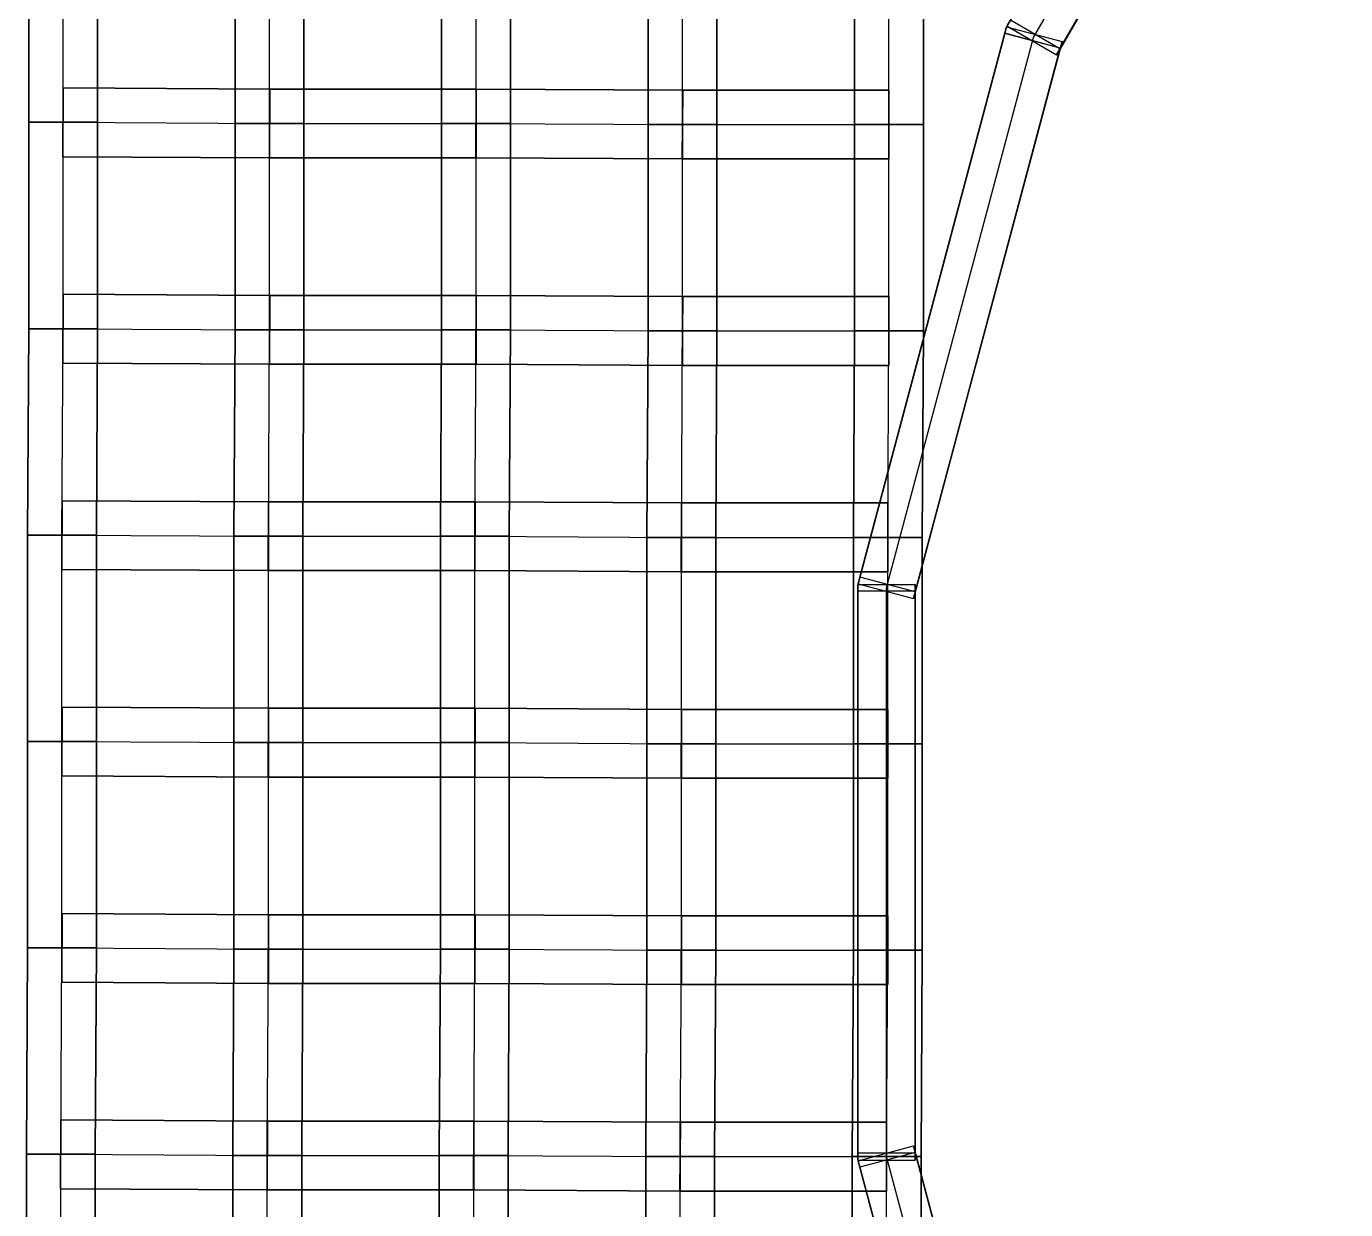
# Model space of a CAD drawing. Extents: x -300 to 609, y -118 to 2027.
# Drawn here: x -299.4 to -184.4, y 258.5 to 361.7 of the extents above; entities that cross this region are included whole.
import ezdxf

# ---------------------------------------------------------------- set-up
doc = ezdxf.new("R2010")
doc.units = 0

msp = doc.modelspace()

# ---------------------------------------------------------------- linework, layer by layer
at = {"layer": 'TUNNELS'}
for points in [[(-209.2888, 359.7023, -152.4174), (-213.6157, 362.2079, -152.4174), (-188.7157, 405.2079, -158.3174), (-184.3888, 402.7023, -158.3174)], [(-209.2864, 359.7066, -9.418), (-213.6133, 362.2121, -9.418), (-188.7133, 405.2121, -15.418), (-184.3864, 402.7066, -15.418)], [(-213.9136, 361.6934, -14.382), (-209.5867, 359.1879, -14.382), (-184.6867, 402.1879, -20.382), (-189.0136, 404.6934, -20.382)], [(-213.9112, 361.6977, -157.3826), (-209.5843, 359.1921, -157.3826), (-184.6843, 402.1921, -163.2826), (-189.0112, 404.6977, -163.2826)], [(-209.5867, 359.1879, -14.382), (-209.2864, 359.7066, -9.418), (-184.3864, 402.7066, -15.418), (-184.6867, 402.1879, -20.382)], [(-209.5843, 359.1921, -157.3826), (-209.2888, 359.7023, -152.4174), (-184.3888, 402.7023, -158.3174), (-184.6843, 402.1921, -163.2826)], [(-299.2, 353.3, -1.5), (-293.2, 353.3, -1.5), (-293.2, 371.3, -1.5), (-299.2, 371.3, -1.5)], [(-293.2, 353.3, 1.5), (-299.2, 353.3, 1.5), (-299.2, 371.3, 1.5), (-293.2, 371.3, 1.5)], [(-299.2, 353.3, 1.5), (-299.2, 353.3, -1.5), (-299.2, 371.3, -1.5), (-299.2, 371.3, 1.5)], [(-293.2, 353.3, -1.5), (-293.2, 353.3, 1.5), (-293.2, 371.3, 1.5), (-293.2, 371.3, -1.5)], [(-281.2, 353.2, -1.5), (-275.2, 353.2, -1.5), (-275.2, 371.2, -1.5), (-281.2, 371.2, -1.5)], [(-275.2, 353.2, 1.5), (-281.2, 353.2, 1.5), (-281.2, 371.2, 1.5), (-275.2, 371.2, 1.5)], [(-281.2, 353.2, 1.5), (-281.2, 353.2, -1.5), (-281.2, 371.2, -1.5), (-281.2, 371.2, 1.5)], [(-275.2, 353.2, -1.5), (-275.2, 353.2, 1.5), (-275.2, 371.2, 1.5), (-275.2, 371.2, -1.5)], [(-263.2, 353.2, -1.5), (-257.2, 353.2, -1.5), (-257.2, 371.2, -1.5), (-263.2, 371.2, -1.5)], [(-257.2, 353.2, 1.5), (-263.2, 353.2, 1.5), (-263.2, 371.2, 1.5), (-257.2, 371.2, 1.5)], [(-263.2, 353.2, 1.5), (-263.2, 353.2, -1.5), (-263.2, 371.2, -1.5), (-263.2, 371.2, 1.5)], [(-257.2, 353.2, -1.5), (-257.2, 353.2, 1.5), (-257.2, 371.2, 1.5), (-257.2, 371.2, -1.5)], [(-245.2, 353.1, -1.5), (-239.2, 353.1, -1.5), (-239.2, 371.1, -1.5), (-245.2, 371.1, -1.5)], [(-239.2, 353.1, 1.5), (-245.2, 353.1, 1.5), (-245.2, 371.1, 1.5), (-239.2, 371.1, 1.5)], [(-245.2, 353.1, 1.5), (-245.2, 353.1, -1.5), (-245.2, 371.1, -1.5), (-245.2, 371.1, 1.5)], [(-239.2, 353.1, -1.5), (-239.2, 353.1, 1.5), (-239.2, 371.1, 1.5), (-239.2, 371.1, -1.5)], [(-227.2, 353.1, -1.5), (-221.2, 353.1, -1.5), (-221.2, 371.1, -1.5), (-227.2, 371.1, -1.5)], [(-221.2, 353.1, 1.5), (-227.2, 353.1, 1.5), (-227.2, 371.1, 1.5), (-221.2, 371.1, 1.5)], [(-227.2, 353.1, 1.5), (-227.2, 353.1, -1.5), (-227.2, 371.1, -1.5), (-227.2, 371.1, 1.5)], [(-221.2, 353.1, -1.5), (-221.2, 353.1, 1.5), (-221.2, 371.1, 1.5), (-221.2, 371.1, -1.5)], [(-226.7383, 313.6338, -146.418), (-226.8928, 313.0545, -151.382), (-214.0928, 361.0545, -157.382), (-213.9383, 361.6338, -152.418)], [(-226.7383, 313.6338, -289.418), (-226.8928, 313.0545, -294.382), (-214.0928, 361.0545, -300.382), (-213.9383, 361.6338, -295.418)], [(-226.7396, 313.629, -3.5174), (-226.8916, 313.0593, -8.4826), (-214.0916, 361.0593, -14.3826), (-213.9396, 361.629, -9.4174)], [(-221.9084, 312.3407, -3.5174), (-226.7396, 313.629, -3.5174), (-213.9396, 361.629, -9.4174), (-209.1084, 360.3407, -9.4174)], [(-221.9072, 312.3455, -146.418), (-226.7383, 313.6338, -146.418), (-213.9383, 361.6338, -152.418), (-209.1072, 360.3455, -152.418)], [(-221.9072, 312.3455, -289.418), (-226.7383, 313.6338, -289.418), (-213.9383, 361.6338, -295.418), (-209.1072, 360.3455, -295.418)], [(-214.0928, 361.0545, -157.382), (-213.9383, 361.6338, -152.418), (-209.1072, 360.3455, -152.418), (-209.2617, 359.7662, -157.382)], [(-214.0928, 361.0545, -300.382), (-213.9383, 361.6338, -295.418), (-209.1072, 360.3455, -295.418), (-209.2617, 359.7662, -300.382)], [(-214.0916, 361.0593, -14.3826), (-213.9396, 361.629, -9.4174), (-209.1084, 360.3407, -9.4174), (-209.2604, 359.771, -14.3826)], [(-213.9136, 361.6934, -14.382), (-209.5867, 359.1879, -14.382), (-209.2864, 359.7066, -9.418), (-213.6133, 362.2121, -9.418)], [(-213.9112, 361.6977, -157.3826), (-209.5843, 359.1921, -157.3826), (-209.2888, 359.7023, -152.4174), (-213.6157, 362.2079, -152.4174)], [(-226.8928, 313.0545, -151.382), (-222.0617, 311.7662, -151.382), (-209.2617, 359.7662, -157.382), (-214.0928, 361.0545, -157.382)], [(-226.8928, 313.0545, -294.382), (-222.0617, 311.7662, -294.382), (-209.2617, 359.7662, -300.382), (-214.0928, 361.0545, -300.382)], [(-226.8916, 313.0593, -8.4826), (-222.0604, 311.771, -8.4826), (-209.2604, 359.771, -14.3826), (-214.0916, 361.0593, -14.3826)], [(-222.0617, 311.7662, -151.382), (-221.9072, 312.3455, -146.418), (-209.1072, 360.3455, -152.418), (-209.2617, 359.7662, -157.382)], [(-222.0617, 311.7662, -294.382), (-221.9072, 312.3455, -289.418), (-209.1072, 360.3455, -295.418), (-209.2617, 359.7662, -300.382)], [(-222.0604, 311.771, -8.4826), (-221.9084, 312.3407, -3.5174), (-209.1084, 360.3407, -9.4174), (-209.2604, 359.771, -14.3826)], [(-296.1833, 356.3, -1.5), (-296.2167, 350.3, -1.5), (-278.2167, 350.2, -1.5), (-278.1833, 356.2, -1.5)], [(-296.2167, 350.3, 1.5), (-296.1833, 356.3, 1.5), (-278.1833, 356.2, 1.5), (-278.2167, 350.2, 1.5)], [(-296.1833, 356.3, -1.5), (-296.2167, 350.3, -1.5), (-296.2167, 350.3, 1.5), (-296.1833, 356.3, 1.5)], [(-296.1833, 356.3, 1.5), (-296.1833, 356.3, -1.5), (-278.1833, 356.2, -1.5), (-278.1833, 356.2, 1.5)], [(-278.1833, 356.2, -1.5), (-278.1833, 356.2, 1.5), (-278.2167, 350.2, 1.5), (-278.2167, 350.2, -1.5)], [(-278.2, 356.2, -1.5), (-278.2, 350.2, -1.5), (-260.2, 350.2, -1.5), (-260.2, 356.2, -1.5)], [(-278.2, 350.2, 1.5), (-278.2, 356.2, 1.5), (-260.2, 356.2, 1.5), (-260.2, 350.2, 1.5)], [(-278.2, 356.2, 1.5), (-278.2, 356.2, -1.5), (-260.2, 356.2, -1.5), (-260.2, 356.2, 1.5)], [(-278.2, 356.2, -1.5), (-278.2, 350.2, -1.5), (-278.2, 350.2, 1.5), (-278.2, 356.2, 1.5)], [(-260.1833, 356.2, -1.5), (-260.2167, 350.2, -1.5), (-242.2167, 350.1, -1.5), (-242.1833, 356.1, -1.5)], [(-260.2167, 350.2, 1.5), (-260.1833, 356.2, 1.5), (-242.1833, 356.1, 1.5), (-242.2167, 350.1, 1.5)], [(-260.1833, 356.2, -1.5), (-260.2167, 350.2, -1.5), (-260.2167, 350.2, 1.5), (-260.1833, 356.2, 1.5)], [(-260.2, 356.2, -1.5), (-260.2, 356.2, 1.5), (-260.2, 350.2, 1.5), (-260.2, 350.2, -1.5)], [(-260.1833, 356.2, 1.5), (-260.1833, 356.2, -1.5), (-242.1833, 356.1, -1.5), (-242.1833, 356.1, 1.5)], [(-242.1833, 356.1, -1.5), (-242.1833, 356.1, 1.5), (-242.2167, 350.1, 1.5), (-242.2167, 350.1, -1.5)], [(-242.2, 356.1, -1.5), (-242.2, 350.1, -1.5), (-224.2, 350.1, -1.5), (-224.2, 356.1, -1.5)], [(-242.2, 350.1, 1.5), (-242.2, 356.1, 1.5), (-224.2, 356.1, 1.5), (-224.2, 350.1, 1.5)], [(-242.2, 356.1, 1.5), (-242.2, 356.1, -1.5), (-224.2, 356.1, -1.5), (-224.2, 356.1, 1.5)], [(-242.2, 356.1, -1.5), (-242.2, 350.1, -1.5), (-242.2, 350.1, 1.5), (-242.2, 356.1, 1.5)], [(-224.2, 356.1, -1.5), (-224.2, 356.1, 1.5), (-224.2, 350.1, 1.5), (-224.2, 350.1, -1.5)], [(-299.2, 335.3, -1.5), (-293.2, 335.3, -1.5), (-293.2, 353.3, -1.5), (-299.2, 353.3, -1.5)], [(-293.2, 335.3, 1.5), (-299.2, 335.3, 1.5), (-299.2, 353.3, 1.5), (-293.2, 353.3, 1.5)], [(-299.2, 335.3, 1.5), (-299.2, 335.3, -1.5), (-299.2, 353.3, -1.5), (-299.2, 353.3, 1.5)], [(-299.2, 353.3, -1.5), (-299.2, 353.3, 1.5), (-293.2, 353.3, 1.5), (-293.2, 353.3, -1.5)], [(-299.2, 353.3, -1.5), (-293.2, 353.3, -1.5), (-293.2, 353.3, 1.5), (-299.2, 353.3, 1.5)], [(-293.2, 335.3, -1.5), (-293.2, 335.3, 1.5), (-293.2, 353.3, 1.5), (-293.2, 353.3, -1.5)], [(-281.2, 335.2, -1.5), (-275.2, 335.2, -1.5), (-275.2, 353.2, -1.5), (-281.2, 353.2, -1.5)], [(-275.2, 335.2, 1.5), (-281.2, 335.2, 1.5), (-281.2, 353.2, 1.5), (-275.2, 353.2, 1.5)], [(-281.2, 335.2, 1.5), (-281.2, 335.2, -1.5), (-281.2, 353.2, -1.5), (-281.2, 353.2, 1.5)], [(-281.2, 353.2, -1.5), (-281.2, 353.2, 1.5), (-275.2, 353.2, 1.5), (-275.2, 353.2, -1.5)], [(-281.2, 353.2, -1.5), (-275.2, 353.2, -1.5), (-275.2, 353.2, 1.5), (-281.2, 353.2, 1.5)], [(-275.2, 335.2, -1.5), (-275.2, 335.2, 1.5), (-275.2, 353.2, 1.5), (-275.2, 353.2, -1.5)], [(-263.2, 335.2, -1.5), (-257.2, 335.2, -1.5), (-257.2, 353.2, -1.5), (-263.2, 353.2, -1.5)], [(-257.2, 335.2, 1.5), (-263.2, 335.2, 1.5), (-263.2, 353.2, 1.5), (-257.2, 353.2, 1.5)], [(-263.2, 335.2, 1.5), (-263.2, 335.2, -1.5), (-263.2, 353.2, -1.5), (-263.2, 353.2, 1.5)], [(-263.2, 353.2, -1.5), (-263.2, 353.2, 1.5), (-257.2, 353.2, 1.5), (-257.2, 353.2, -1.5)], [(-263.2, 353.2, -1.5), (-257.2, 353.2, -1.5), (-257.2, 353.2, 1.5), (-263.2, 353.2, 1.5)], [(-257.2, 335.2, -1.5), (-257.2, 335.2, 1.5), (-257.2, 353.2, 1.5), (-257.2, 353.2, -1.5)], [(-245.2, 335.1, -1.5), (-239.2, 335.1, -1.5), (-239.2, 353.1, -1.5), (-245.2, 353.1, -1.5)], [(-239.2, 335.1, 1.5), (-245.2, 335.1, 1.5), (-245.2, 353.1, 1.5), (-239.2, 353.1, 1.5)], [(-245.2, 335.1, 1.5), (-245.2, 335.1, -1.5), (-245.2, 353.1, -1.5), (-245.2, 353.1, 1.5)], [(-245.2, 353.1, -1.5), (-245.2, 353.1, 1.5), (-239.2, 353.1, 1.5), (-239.2, 353.1, -1.5)], [(-245.2, 353.1, -1.5), (-239.2, 353.1, -1.5), (-239.2, 353.1, 1.5), (-245.2, 353.1, 1.5)], [(-239.2, 335.1, -1.5), (-239.2, 335.1, 1.5), (-239.2, 353.1, 1.5), (-239.2, 353.1, -1.5)], [(-227.2, 335.1, -1.5), (-221.2, 335.1, -1.5), (-221.2, 353.1, -1.5), (-227.2, 353.1, -1.5)], [(-221.2, 335.1, 1.5), (-227.2, 335.1, 1.5), (-227.2, 353.1, 1.5), (-221.2, 353.1, 1.5)], [(-227.2, 335.1, 1.5), (-227.2, 335.1, -1.5), (-227.2, 353.1, -1.5), (-227.2, 353.1, 1.5)], [(-227.2, 353.1, -1.5), (-227.2, 353.1, 1.5), (-221.2, 353.1, 1.5), (-221.2, 353.1, -1.5)], [(-227.2, 353.1, -1.5), (-221.2, 353.1, -1.5), (-221.2, 353.1, 1.5), (-227.2, 353.1, 1.5)], [(-221.2, 335.1, -1.5), (-221.2, 335.1, 1.5), (-221.2, 353.1, 1.5), (-221.2, 353.1, -1.5)], [(-296.2167, 350.3, -1.5), (-296.2167, 350.3, 1.5), (-278.2167, 350.2, 1.5), (-278.2167, 350.2, -1.5)], [(-278.2, 350.2, -1.5), (-278.2, 350.2, 1.5), (-260.2, 350.2, 1.5), (-260.2, 350.2, -1.5)], [(-260.2167, 350.2, -1.5), (-260.2167, 350.2, 1.5), (-242.2167, 350.1, 1.5), (-242.2167, 350.1, -1.5)], [(-242.2, 350.1, -1.5), (-242.2, 350.1, 1.5), (-224.2, 350.1, 1.5), (-224.2, 350.1, -1.5)], [(-296.1833, 338.3, -1.5), (-296.2167, 332.3, -1.5), (-278.2167, 332.2, -1.5), (-278.1833, 338.2, -1.5)], [(-296.2167, 332.3, 1.5), (-296.1833, 338.3, 1.5), (-278.1833, 338.2, 1.5), (-278.2167, 332.2, 1.5)], [(-296.1833, 338.3, -1.5), (-296.2167, 332.3, -1.5), (-296.2167, 332.3, 1.5), (-296.1833, 338.3, 1.5)], [(-296.1833, 338.3, 1.5), (-296.1833, 338.3, -1.5), (-278.1833, 338.2, -1.5), (-278.1833, 338.2, 1.5)], [(-278.1833, 338.2, -1.5), (-278.1833, 338.2, 1.5), (-278.2167, 332.2, 1.5), (-278.2167, 332.2, -1.5)], [(-278.2, 338.2, -1.5), (-278.2, 332.2, -1.5), (-260.2, 332.2, -1.5), (-260.2, 338.2, -1.5)], [(-278.2, 332.2, 1.5), (-278.2, 338.2, 1.5), (-260.2, 338.2, 1.5), (-260.2, 332.2, 1.5)], [(-278.2, 338.2, 1.5), (-278.2, 338.2, -1.5), (-260.2, 338.2, -1.5), (-260.2, 338.2, 1.5)], [(-278.2, 338.2, -1.5), (-278.2, 332.2, -1.5), (-278.2, 332.2, 1.5), (-278.2, 338.2, 1.5)], [(-260.1833, 338.2, -1.5), (-260.2167, 332.2, -1.5), (-242.2167, 332.1, -1.5), (-242.1833, 338.1, -1.5)], [(-260.2167, 332.2, 1.5), (-260.1833, 338.2, 1.5), (-242.1833, 338.1, 1.5), (-242.2167, 332.1, 1.5)], [(-260.1833, 338.2, -1.5), (-260.2167, 332.2, -1.5), (-260.2167, 332.2, 1.5), (-260.1833, 338.2, 1.5)], [(-260.2, 338.2, -1.5), (-260.2, 338.2, 1.5), (-260.2, 332.2, 1.5), (-260.2, 332.2, -1.5)], [(-260.1833, 338.2, 1.5), (-260.1833, 338.2, -1.5), (-242.1833, 338.1, -1.5), (-242.1833, 338.1, 1.5)], [(-242.1833, 338.1, -1.5), (-242.1833, 338.1, 1.5), (-242.2167, 332.1, 1.5), (-242.2167, 332.1, -1.5)], [(-242.2, 338.1, -1.5), (-242.2, 332.1, -1.5), (-224.2, 332.1, -1.5), (-224.2, 338.1, -1.5)], [(-242.2, 332.1, 1.5), (-242.2, 338.1, 1.5), (-224.2, 338.1, 1.5), (-224.2, 332.1, 1.5)], [(-242.2, 338.1, 1.5), (-242.2, 338.1, -1.5), (-224.2, 338.1, -1.5), (-224.2, 338.1, 1.5)], [(-242.2, 338.1, -1.5), (-242.2, 332.1, -1.5), (-242.2, 332.1, 1.5), (-242.2, 338.1, 1.5)], [(-224.2, 338.1, -1.5), (-224.2, 338.1, 1.5), (-224.2, 332.1, 1.5), (-224.2, 332.1, -1.5)], [(-299.3, 317.3167, -1.5), (-293.3, 317.2833, -1.5), (-293.2, 335.2833, -1.5), (-299.2, 335.3167, -1.5)], [(-293.3, 317.2833, 1.5), (-299.3, 317.3167, 1.5), (-299.2, 335.3167, 1.5), (-293.2, 335.2833, 1.5)], [(-299.3, 317.3167, 1.5), (-299.3, 317.3167, -1.5), (-299.2, 335.3167, -1.5), (-299.2, 335.3167, 1.5)], [(-299.2, 335.3167, -1.5), (-299.2, 335.3167, 1.5), (-293.2, 335.2833, 1.5), (-293.2, 335.2833, -1.5)], [(-299.2, 335.3, -1.5), (-293.2, 335.3, -1.5), (-293.2, 335.3, 1.5), (-299.2, 335.3, 1.5)], [(-293.3, 317.2833, -1.5), (-293.3, 317.2833, 1.5), (-293.2, 335.2833, 1.5), (-293.2, 335.2833, -1.5)], [(-281.3, 317.2167, -1.5), (-275.3, 317.1833, -1.5), (-275.2, 335.1833, -1.5), (-281.2, 335.2167, -1.5)], [(-275.3, 317.1833, 1.5), (-281.3, 317.2167, 1.5), (-281.2, 335.2167, 1.5), (-275.2, 335.1833, 1.5)], [(-281.3, 317.2167, 1.5), (-281.3, 317.2167, -1.5), (-281.2, 335.2167, -1.5), (-281.2, 335.2167, 1.5)], [(-281.2, 335.2167, -1.5), (-281.2, 335.2167, 1.5), (-275.2, 335.1833, 1.5), (-275.2, 335.1833, -1.5)], [(-281.2, 335.2, -1.5), (-275.2, 335.2, -1.5), (-275.2, 335.2, 1.5), (-281.2, 335.2, 1.5)], [(-275.3, 317.1833, -1.5), (-275.3, 317.1833, 1.5), (-275.2, 335.1833, 1.5), (-275.2, 335.1833, -1.5)], [(-263.3, 317.2167, -1.5), (-257.3, 317.1833, -1.5), (-257.2, 335.1833, -1.5), (-263.2, 335.2167, -1.5)], [(-257.3, 317.1833, 1.5), (-263.3, 317.2167, 1.5), (-263.2, 335.2167, 1.5), (-257.2, 335.1833, 1.5)], [(-263.3, 317.2167, 1.5), (-263.3, 317.2167, -1.5), (-263.2, 335.2167, -1.5), (-263.2, 335.2167, 1.5)], [(-263.2, 335.2167, -1.5), (-263.2, 335.2167, 1.5), (-257.2, 335.1833, 1.5), (-257.2, 335.1833, -1.5)], [(-263.2, 335.2, -1.5), (-257.2, 335.2, -1.5), (-257.2, 335.2, 1.5), (-263.2, 335.2, 1.5)], [(-257.3, 317.1833, -1.5), (-257.3, 317.1833, 1.5), (-257.2, 335.1833, 1.5), (-257.2, 335.1833, -1.5)], [(-245.3, 317.1167, -1.5), (-239.3, 317.0833, -1.5), (-239.2, 335.0833, -1.5), (-245.2, 335.1167, -1.5)], [(-239.3, 317.0833, 1.5), (-245.3, 317.1167, 1.5), (-245.2, 335.1167, 1.5), (-239.2, 335.0833, 1.5)], [(-245.3, 317.1167, 1.5), (-245.3, 317.1167, -1.5), (-245.2, 335.1167, -1.5), (-245.2, 335.1167, 1.5)], [(-245.2, 335.1167, -1.5), (-245.2, 335.1167, 1.5), (-239.2, 335.0833, 1.5), (-239.2, 335.0833, -1.5)], [(-245.2, 335.1, -1.5), (-239.2, 335.1, -1.5), (-239.2, 335.1, 1.5), (-245.2, 335.1, 1.5)], [(-239.3, 317.0833, -1.5), (-239.3, 317.0833, 1.5), (-239.2, 335.0833, 1.5), (-239.2, 335.0833, -1.5)], [(-227.3, 317.1167, -1.5), (-221.3, 317.0833, -1.5), (-221.2, 335.0833, -1.5), (-227.2, 335.1167, -1.5)], [(-221.3, 317.0833, 1.5), (-227.3, 317.1167, 1.5), (-227.2, 335.1167, 1.5), (-221.2, 335.0833, 1.5)], [(-227.3, 317.1167, 1.5), (-227.3, 317.1167, -1.5), (-227.2, 335.1167, -1.5), (-227.2, 335.1167, 1.5)], [(-227.2, 335.1167, -1.5), (-227.2, 335.1167, 1.5), (-221.2, 335.0833, 1.5), (-221.2, 335.0833, -1.5)], [(-227.2, 335.1, -1.5), (-221.2, 335.1, -1.5), (-221.2, 335.1, 1.5), (-227.2, 335.1, 1.5)], [(-221.3, 317.0833, -1.5), (-221.3, 317.0833, 1.5), (-221.2, 335.0833, 1.5), (-221.2, 335.0833, -1.5)], [(-296.2167, 332.3, -1.5), (-296.2167, 332.3, 1.5), (-278.2167, 332.2, 1.5), (-278.2167, 332.2, -1.5)], [(-278.2, 332.2, -1.5), (-278.2, 332.2, 1.5), (-260.2, 332.2, 1.5), (-260.2, 332.2, -1.5)], [(-260.2167, 332.2, -1.5), (-260.2167, 332.2, 1.5), (-242.2167, 332.1, 1.5), (-242.2167, 332.1, -1.5)], [(-242.2, 332.1, -1.5), (-242.2, 332.1, 1.5), (-224.2, 332.1, 1.5), (-224.2, 332.1, -1.5)], [(-296.2833, 320.3, -1.5), (-296.3167, 314.3, -1.5), (-278.3167, 314.2, -1.5), (-278.2833, 320.2, -1.5)], [(-296.3167, 314.3, 1.5), (-296.2833, 320.3, 1.5), (-278.2833, 320.2, 1.5), (-278.3167, 314.2, 1.5)], [(-296.2833, 320.3, -1.5), (-296.3167, 314.3, -1.5), (-296.3167, 314.3, 1.5), (-296.2833, 320.3, 1.5)], [(-296.2833, 320.3, 1.5), (-296.2833, 320.3, -1.5), (-278.2833, 320.2, -1.5), (-278.2833, 320.2, 1.5)], [(-278.2833, 320.2, -1.5), (-278.2833, 320.2, 1.5), (-278.3167, 314.2, 1.5), (-278.3167, 314.2, -1.5)], [(-278.3, 320.2, -1.5), (-278.3, 314.2, -1.5), (-260.3, 314.2, -1.5), (-260.3, 320.2, -1.5)], [(-278.3, 314.2, 1.5), (-278.3, 320.2, 1.5), (-260.3, 320.2, 1.5), (-260.3, 314.2, 1.5)], [(-278.3, 320.2, 1.5), (-278.3, 320.2, -1.5), (-260.3, 320.2, -1.5), (-260.3, 320.2, 1.5)], [(-278.3, 320.2, -1.5), (-278.3, 314.2, -1.5), (-278.3, 314.2, 1.5), (-278.3, 320.2, 1.5)], [(-260.2833, 320.2, -1.5), (-260.3167, 314.2, -1.5), (-242.3167, 314.1, -1.5), (-242.2833, 320.1, -1.5)], [(-260.3167, 314.2, 1.5), (-260.2833, 320.2, 1.5), (-242.2833, 320.1, 1.5), (-242.3167, 314.1, 1.5)], [(-260.2833, 320.2, -1.5), (-260.3167, 314.2, -1.5), (-260.3167, 314.2, 1.5), (-260.2833, 320.2, 1.5)], [(-260.3, 320.2, -1.5), (-260.3, 320.2, 1.5), (-260.3, 314.2, 1.5), (-260.3, 314.2, -1.5)], [(-260.2833, 320.2, 1.5), (-260.2833, 320.2, -1.5), (-242.2833, 320.1, -1.5), (-242.2833, 320.1, 1.5)], [(-242.2833, 320.1, -1.5), (-242.2833, 320.1, 1.5), (-242.3167, 314.1, 1.5), (-242.3167, 314.1, -1.5)], [(-242.3, 320.1, -1.5), (-242.3, 314.1, -1.5), (-224.3, 314.1, -1.5), (-224.3, 320.1, -1.5)], [(-242.3, 314.1, 1.5), (-242.3, 320.1, 1.5), (-224.3, 320.1, 1.5), (-224.3, 314.1, 1.5)], [(-242.3, 320.1, 1.5), (-242.3, 320.1, -1.5), (-224.3, 320.1, -1.5), (-224.3, 320.1, 1.5)], [(-242.3, 320.1, -1.5), (-242.3, 314.1, -1.5), (-242.3, 314.1, 1.5), (-242.3, 320.1, 1.5)], [(-224.3, 320.1, -1.5), (-224.3, 320.1, 1.5), (-224.3, 314.1, 1.5), (-224.3, 314.1, -1.5)], [(-299.3, 317.3167, -1.5), (-293.3, 317.2833, -1.5), (-293.3, 317.2833, 1.5), (-299.3, 317.3167, 1.5)], [(-299.3, 299.3, -1.5), (-293.3, 299.3, -1.5), (-293.3, 317.3, -1.5), (-299.3, 317.3, -1.5)], [(-293.3, 299.3, 1.5), (-299.3, 299.3, 1.5), (-299.3, 317.3, 1.5), (-293.3, 317.3, 1.5)], [(-299.3, 299.3, 1.5), (-299.3, 299.3, -1.5), (-299.3, 317.3, -1.5), (-299.3, 317.3, 1.5)], [(-299.3, 317.3, -1.5), (-299.3, 317.3, 1.5), (-293.3, 317.3, 1.5), (-293.3, 317.3, -1.5)], [(-293.3, 299.3, -1.5), (-293.3, 299.3, 1.5), (-293.3, 317.3, 1.5), (-293.3, 317.3, -1.5)], [(-281.3, 317.2167, -1.5), (-275.3, 317.1833, -1.5), (-275.3, 317.1833, 1.5), (-281.3, 317.2167, 1.5)], [(-281.3, 299.2, -1.5), (-275.3, 299.2, -1.5), (-275.3, 317.2, -1.5), (-281.3, 317.2, -1.5)], [(-275.3, 299.2, 1.5), (-281.3, 299.2, 1.5), (-281.3, 317.2, 1.5), (-275.3, 317.2, 1.5)], [(-281.3, 299.2, 1.5), (-281.3, 299.2, -1.5), (-281.3, 317.2, -1.5), (-281.3, 317.2, 1.5)], [(-281.3, 317.2, -1.5), (-281.3, 317.2, 1.5), (-275.3, 317.2, 1.5), (-275.3, 317.2, -1.5)], [(-275.3, 299.2, -1.5), (-275.3, 299.2, 1.5), (-275.3, 317.2, 1.5), (-275.3, 317.2, -1.5)], [(-263.3, 317.2167, -1.5), (-257.3, 317.1833, -1.5), (-257.3, 317.1833, 1.5), (-263.3, 317.2167, 1.5)], [(-263.3, 299.2, -1.5), (-257.3, 299.2, -1.5), (-257.3, 317.2, -1.5), (-263.3, 317.2, -1.5)], [(-257.3, 299.2, 1.5), (-263.3, 299.2, 1.5), (-263.3, 317.2, 1.5), (-257.3, 317.2, 1.5)], [(-263.3, 299.2, 1.5), (-263.3, 299.2, -1.5), (-263.3, 317.2, -1.5), (-263.3, 317.2, 1.5)], [(-263.3, 317.2, -1.5), (-263.3, 317.2, 1.5), (-257.3, 317.2, 1.5), (-257.3, 317.2, -1.5)], [(-257.3, 299.2, -1.5), (-257.3, 299.2, 1.5), (-257.3, 317.2, 1.5), (-257.3, 317.2, -1.5)], [(-245.3, 317.1167, -1.5), (-239.3, 317.0833, -1.5), (-239.3, 317.0833, 1.5), (-245.3, 317.1167, 1.5)], [(-245.3, 299.1, -1.5), (-239.3, 299.1, -1.5), (-239.3, 317.1, -1.5), (-245.3, 317.1, -1.5)], [(-239.3, 299.1, 1.5), (-245.3, 299.1, 1.5), (-245.3, 317.1, 1.5), (-239.3, 317.1, 1.5)], [(-245.3, 299.1, 1.5), (-245.3, 299.1, -1.5), (-245.3, 317.1, -1.5), (-245.3, 317.1, 1.5)], [(-245.3, 317.1, -1.5), (-245.3, 317.1, 1.5), (-239.3, 317.1, 1.5), (-239.3, 317.1, -1.5)], [(-239.3, 299.1, -1.5), (-239.3, 299.1, 1.5), (-239.3, 317.1, 1.5), (-239.3, 317.1, -1.5)], [(-227.3, 317.1167, -1.5), (-221.3, 317.0833, -1.5), (-221.3, 317.0833, 1.5), (-227.3, 317.1167, 1.5)], [(-227.3, 299.1, -1.5), (-221.3, 299.1, -1.5), (-221.3, 317.1, -1.5), (-227.3, 317.1, -1.5)], [(-221.3, 299.1, 1.5), (-227.3, 299.1, 1.5), (-227.3, 317.1, 1.5), (-221.3, 317.1, 1.5)], [(-227.3, 299.1, 1.5), (-227.3, 299.1, -1.5), (-227.3, 317.1, -1.5), (-227.3, 317.1, 1.5)], [(-227.3, 317.1, -1.5), (-227.3, 317.1, 1.5), (-221.3, 317.1, 1.5), (-221.3, 317.1, -1.5)], [(-221.3, 299.1, -1.5), (-221.3, 299.1, 1.5), (-221.3, 317.1, 1.5), (-221.3, 317.1, -1.5)], [(-296.3167, 314.3, -1.5), (-296.3167, 314.3, 1.5), (-278.3167, 314.2, 1.5), (-278.3167, 314.2, -1.5)], [(-278.3, 314.2, -1.5), (-278.3, 314.2, 1.5), (-260.3, 314.2, 1.5), (-260.3, 314.2, -1.5)], [(-260.3167, 314.2, -1.5), (-260.3167, 314.2, 1.5), (-242.3167, 314.1, 1.5), (-242.3167, 314.1, -1.5)], [(-242.3, 314.1, -1.5), (-242.3, 314.1, 1.5), (-224.3, 314.1, 1.5), (-224.3, 314.1, -1.5)], [(-221.9, 263.4002, 2.4819), (-226.9, 263.4002, 2.4819), (-226.9, 313.0002, -3.5181), (-221.9, 313.0002, -3.5181)], [(-226.9, 263.4002, 2.4819), (-226.9, 262.7998, -2.4819), (-226.9, 312.3998, -8.4819), (-226.9, 313.0002, -3.5181)], [(-226.9, 312.3998, -8.4819), (-226.9, 313.0002, -3.5181), (-221.9, 313.0002, -3.5181), (-221.9, 312.3998, -8.4819)], [(-221.9, 263.4002, -283.4181), (-226.9, 263.4002, -283.4181), (-226.9, 313.0002, -289.4181), (-221.9, 313.0002, -289.4181)], [(-226.9, 263.4002, -283.4181), (-226.9, 262.7998, -288.3819), (-226.9, 312.3998, -294.3819), (-226.9, 313.0002, -289.4181)], [(-226.9, 312.3998, -294.3819), (-226.9, 313.0002, -289.4181), (-221.9, 313.0002, -289.4181), (-221.9, 312.3998, -294.3819)], [(-221.9, 263.3953, -140.5175), (-226.9, 263.3953, -140.5175), (-226.9, 312.9953, -146.4175), (-221.9, 312.9953, -146.4175)], [(-226.9, 263.3953, -140.5175), (-226.9, 262.8047, -145.4825), (-226.9, 312.4047, -151.3825), (-226.9, 312.9953, -146.4175)], [(-226.9, 312.4047, -151.3825), (-226.9, 312.9953, -146.4175), (-221.9, 312.9953, -146.4175), (-221.9, 312.4047, -151.3825)], [(-226.8928, 313.0545, -151.382), (-222.0617, 311.7662, -151.382), (-221.9072, 312.3455, -146.418), (-226.7383, 313.6338, -146.418)], [(-226.8928, 313.0545, -294.382), (-222.0617, 311.7662, -294.382), (-221.9072, 312.3455, -289.418), (-226.7383, 313.6338, -289.418)], [(-226.8916, 313.0593, -8.4826), (-222.0604, 311.771, -8.4826), (-221.9084, 312.3407, -3.5174), (-226.7396, 313.629, -3.5174)], [(-221.9, 262.7998, -2.4819), (-221.9, 263.4002, 2.4819), (-221.9, 313.0002, -3.5181), (-221.9, 312.3998, -8.4819)], [(-221.9, 262.7998, -288.3819), (-221.9, 263.4002, -283.4181), (-221.9, 313.0002, -289.4181), (-221.9, 312.3998, -294.3819)], [(-221.9, 262.8047, -145.4825), (-221.9, 263.3953, -140.5175), (-221.9, 312.9953, -146.4175), (-221.9, 312.4047, -151.3825)], [(-226.9, 262.8047, -145.4825), (-221.9, 262.8047, -145.4825), (-221.9, 312.4047, -151.3825), (-226.9, 312.4047, -151.3825)], [(-226.9, 262.7998, -2.4819), (-221.9, 262.7998, -2.4819), (-221.9, 312.3998, -8.4819), (-226.9, 312.3998, -8.4819)], [(-226.9, 262.7998, -288.3819), (-221.9, 262.7998, -288.3819), (-221.9, 312.3998, -294.3819), (-226.9, 312.3998, -294.3819)], [(-296.2833, 302.3, -1.5), (-296.3167, 296.3, -1.5), (-278.3167, 296.2, -1.5), (-278.2833, 302.2, -1.5)], [(-296.3167, 296.3, 1.5), (-296.2833, 302.3, 1.5), (-278.2833, 302.2, 1.5), (-278.3167, 296.2, 1.5)], [(-296.2833, 302.3, -1.5), (-296.3167, 296.3, -1.5), (-296.3167, 296.3, 1.5), (-296.2833, 302.3, 1.5)], [(-296.2833, 302.3, 1.5), (-296.2833, 302.3, -1.5), (-278.2833, 302.2, -1.5), (-278.2833, 302.2, 1.5)], [(-278.2833, 302.2, -1.5), (-278.2833, 302.2, 1.5), (-278.3167, 296.2, 1.5), (-278.3167, 296.2, -1.5)], [(-278.3, 302.2, -1.5), (-278.3, 296.2, -1.5), (-260.3, 296.2, -1.5), (-260.3, 302.2, -1.5)], [(-278.3, 296.2, 1.5), (-278.3, 302.2, 1.5), (-260.3, 302.2, 1.5), (-260.3, 296.2, 1.5)], [(-278.3, 302.2, 1.5), (-278.3, 302.2, -1.5), (-260.3, 302.2, -1.5), (-260.3, 302.2, 1.5)], [(-278.3, 302.2, -1.5), (-278.3, 296.2, -1.5), (-278.3, 296.2, 1.5), (-278.3, 302.2, 1.5)], [(-260.2833, 302.2, -1.5), (-260.3167, 296.2, -1.5), (-242.3167, 296.1, -1.5), (-242.2833, 302.1, -1.5)], [(-260.3167, 296.2, 1.5), (-260.2833, 302.2, 1.5), (-242.2833, 302.1, 1.5), (-242.3167, 296.1, 1.5)], [(-260.2833, 302.2, -1.5), (-260.3167, 296.2, -1.5), (-260.3167, 296.2, 1.5), (-260.2833, 302.2, 1.5)], [(-260.3, 302.2, -1.5), (-260.3, 302.2, 1.5), (-260.3, 296.2, 1.5), (-260.3, 296.2, -1.5)], [(-260.2833, 302.2, 1.5), (-260.2833, 302.2, -1.5), (-242.2833, 302.1, -1.5), (-242.2833, 302.1, 1.5)], [(-242.2833, 302.1, -1.5), (-242.2833, 302.1, 1.5), (-242.3167, 296.1, 1.5), (-242.3167, 296.1, -1.5)], [(-242.3, 302.1, -1.5), (-242.3, 296.1, -1.5), (-224.3, 296.1, -1.5), (-224.3, 302.1, -1.5)], [(-242.3, 296.1, 1.5), (-242.3, 302.1, 1.5), (-224.3, 302.1, 1.5), (-224.3, 296.1, 1.5)], [(-242.3, 302.1, 1.5), (-242.3, 302.1, -1.5), (-224.3, 302.1, -1.5), (-224.3, 302.1, 1.5)], [(-242.3, 302.1, -1.5), (-242.3, 296.1, -1.5), (-242.3, 296.1, 1.5), (-242.3, 302.1, 1.5)], [(-224.3, 302.1, -1.5), (-224.3, 302.1, 1.5), (-224.3, 296.1, 1.5), (-224.3, 296.1, -1.5)], [(-299.3, 281.3, -1.5), (-293.3, 281.3, -1.5), (-293.3, 299.3, -1.5), (-299.3, 299.3, -1.5)], [(-293.3, 281.3, 1.5), (-299.3, 281.3, 1.5), (-299.3, 299.3, 1.5), (-293.3, 299.3, 1.5)], [(-299.3, 281.3, 1.5), (-299.3, 281.3, -1.5), (-299.3, 299.3, -1.5), (-299.3, 299.3, 1.5)], [(-299.3, 299.3, -1.5), (-299.3, 299.3, 1.5), (-293.3, 299.3, 1.5), (-293.3, 299.3, -1.5)], [(-299.3, 299.3, -1.5), (-293.3, 299.3, -1.5), (-293.3, 299.3, 1.5), (-299.3, 299.3, 1.5)], [(-293.3, 281.3, -1.5), (-293.3, 281.3, 1.5), (-293.3, 299.3, 1.5), (-293.3, 299.3, -1.5)], [(-281.3, 281.2, -1.5), (-275.3, 281.2, -1.5), (-275.3, 299.2, -1.5), (-281.3, 299.2, -1.5)], [(-275.3, 281.2, 1.5), (-281.3, 281.2, 1.5), (-281.3, 299.2, 1.5), (-275.3, 299.2, 1.5)], [(-281.3, 281.2, 1.5), (-281.3, 281.2, -1.5), (-281.3, 299.2, -1.5), (-281.3, 299.2, 1.5)], [(-281.3, 299.2, -1.5), (-281.3, 299.2, 1.5), (-275.3, 299.2, 1.5), (-275.3, 299.2, -1.5)], [(-281.3, 299.2, -1.5), (-275.3, 299.2, -1.5), (-275.3, 299.2, 1.5), (-281.3, 299.2, 1.5)], [(-275.3, 281.2, -1.5), (-275.3, 281.2, 1.5), (-275.3, 299.2, 1.5), (-275.3, 299.2, -1.5)], [(-263.3, 281.2, -1.5), (-257.3, 281.2, -1.5), (-257.3, 299.2, -1.5), (-263.3, 299.2, -1.5)], [(-257.3, 281.2, 1.5), (-263.3, 281.2, 1.5), (-263.3, 299.2, 1.5), (-257.3, 299.2, 1.5)], [(-263.3, 281.2, 1.5), (-263.3, 281.2, -1.5), (-263.3, 299.2, -1.5), (-263.3, 299.2, 1.5)], [(-263.3, 299.2, -1.5), (-263.3, 299.2, 1.5), (-257.3, 299.2, 1.5), (-257.3, 299.2, -1.5)], [(-263.3, 299.2, -1.5), (-257.3, 299.2, -1.5), (-257.3, 299.2, 1.5), (-263.3, 299.2, 1.5)], [(-257.3, 281.2, -1.5), (-257.3, 281.2, 1.5), (-257.3, 299.2, 1.5), (-257.3, 299.2, -1.5)], [(-245.3, 281.1, -1.5), (-239.3, 281.1, -1.5), (-239.3, 299.1, -1.5), (-245.3, 299.1, -1.5)], [(-239.3, 281.1, 1.5), (-245.3, 281.1, 1.5), (-245.3, 299.1, 1.5), (-239.3, 299.1, 1.5)], [(-245.3, 281.1, 1.5), (-245.3, 281.1, -1.5), (-245.3, 299.1, -1.5), (-245.3, 299.1, 1.5)], [(-245.3, 299.1, -1.5), (-245.3, 299.1, 1.5), (-239.3, 299.1, 1.5), (-239.3, 299.1, -1.5)], [(-245.3, 299.1, -1.5), (-239.3, 299.1, -1.5), (-239.3, 299.1, 1.5), (-245.3, 299.1, 1.5)], [(-239.3, 281.1, -1.5), (-239.3, 281.1, 1.5), (-239.3, 299.1, 1.5), (-239.3, 299.1, -1.5)], [(-227.3, 281.1, -1.5), (-221.3, 281.1, -1.5), (-221.3, 299.1, -1.5), (-227.3, 299.1, -1.5)], [(-221.3, 281.1, 1.5), (-227.3, 281.1, 1.5), (-227.3, 299.1, 1.5), (-221.3, 299.1, 1.5)], [(-227.3, 281.1, 1.5), (-227.3, 281.1, -1.5), (-227.3, 299.1, -1.5), (-227.3, 299.1, 1.5)], [(-227.3, 299.1, -1.5), (-227.3, 299.1, 1.5), (-221.3, 299.1, 1.5), (-221.3, 299.1, -1.5)], [(-227.3, 299.1, -1.5), (-221.3, 299.1, -1.5), (-221.3, 299.1, 1.5), (-227.3, 299.1, 1.5)], [(-221.3, 281.1, -1.5), (-221.3, 281.1, 1.5), (-221.3, 299.1, 1.5), (-221.3, 299.1, -1.5)], [(-296.3167, 296.3, -1.5), (-296.3167, 296.3, 1.5), (-278.3167, 296.2, 1.5), (-278.3167, 296.2, -1.5)], [(-278.3, 296.2, -1.5), (-278.3, 296.2, 1.5), (-260.3, 296.2, 1.5), (-260.3, 296.2, -1.5)], [(-260.3167, 296.2, -1.5), (-260.3167, 296.2, 1.5), (-242.3167, 296.1, 1.5), (-242.3167, 296.1, -1.5)], [(-242.3, 296.1, -1.5), (-242.3, 296.1, 1.5), (-224.3, 296.1, 1.5), (-224.3, 296.1, -1.5)], [(-296.2833, 284.3, -1.5), (-296.3167, 278.3, -1.5), (-278.3167, 278.2, -1.5), (-278.2833, 284.2, -1.5)], [(-296.3167, 278.3, 1.5), (-296.2833, 284.3, 1.5), (-278.2833, 284.2, 1.5), (-278.3167, 278.2, 1.5)], [(-296.2833, 284.3, -1.5), (-296.3167, 278.3, -1.5), (-296.3167, 278.3, 1.5), (-296.2833, 284.3, 1.5)], [(-296.2833, 284.3, 1.5), (-296.2833, 284.3, -1.5), (-278.2833, 284.2, -1.5), (-278.2833, 284.2, 1.5)], [(-278.2833, 284.2, -1.5), (-278.2833, 284.2, 1.5), (-278.3167, 278.2, 1.5), (-278.3167, 278.2, -1.5)], [(-278.3, 284.2, -1.5), (-278.3, 278.2, -1.5), (-260.3, 278.2, -1.5), (-260.3, 284.2, -1.5)], [(-278.3, 278.2, 1.5), (-278.3, 284.2, 1.5), (-260.3, 284.2, 1.5), (-260.3, 278.2, 1.5)], [(-278.3, 284.2, 1.5), (-278.3, 284.2, -1.5), (-260.3, 284.2, -1.5), (-260.3, 284.2, 1.5)], [(-278.3, 284.2, -1.5), (-278.3, 278.2, -1.5), (-278.3, 278.2, 1.5), (-278.3, 284.2, 1.5)], [(-260.2833, 284.2, -1.5), (-260.3167, 278.2, -1.5), (-242.3167, 278.1, -1.5), (-242.2833, 284.1, -1.5)], [(-260.3167, 278.2, 1.5), (-260.2833, 284.2, 1.5), (-242.2833, 284.1, 1.5), (-242.3167, 278.1, 1.5)], [(-260.2833, 284.2, -1.5), (-260.3167, 278.2, -1.5), (-260.3167, 278.2, 1.5), (-260.2833, 284.2, 1.5)], [(-260.3, 284.2, -1.5), (-260.3, 284.2, 1.5), (-260.3, 278.2, 1.5), (-260.3, 278.2, -1.5)], [(-260.2833, 284.2, 1.5), (-260.2833, 284.2, -1.5), (-242.2833, 284.1, -1.5), (-242.2833, 284.1, 1.5)], [(-242.2833, 284.1, -1.5), (-242.2833, 284.1, 1.5), (-242.3167, 278.1, 1.5), (-242.3167, 278.1, -1.5)], [(-242.3, 284.1, -1.5), (-242.3, 278.1, -1.5), (-224.3, 278.1, -1.5), (-224.3, 284.1, -1.5)], [(-242.3, 278.1, 1.5), (-242.3, 284.1, 1.5), (-224.3, 284.1, 1.5), (-224.3, 278.1, 1.5)], [(-242.3, 284.1, 1.5), (-242.3, 284.1, -1.5), (-224.3, 284.1, -1.5), (-224.3, 284.1, 1.5)], [(-242.3, 284.1, -1.5), (-242.3, 278.1, -1.5), (-242.3, 278.1, 1.5), (-242.3, 284.1, 1.5)], [(-224.3, 284.1, -1.5), (-224.3, 284.1, 1.5), (-224.3, 278.1, 1.5), (-224.3, 278.1, -1.5)], [(-299.4, 263.3167, -1.5), (-293.4, 263.2833, -1.5), (-293.3, 281.2833, -1.5), (-299.3, 281.3167, -1.5)], [(-293.4, 263.2833, 1.5), (-299.4, 263.3167, 1.5), (-299.3, 281.3167, 1.5), (-293.3, 281.2833, 1.5)], [(-299.4, 263.3167, 1.5), (-299.4, 263.3167, -1.5), (-299.3, 281.3167, -1.5), (-299.3, 281.3167, 1.5)], [(-299.3, 281.3167, -1.5), (-299.3, 281.3167, 1.5), (-293.3, 281.2833, 1.5), (-293.3, 281.2833, -1.5)], [(-299.3, 281.3, -1.5), (-293.3, 281.3, -1.5), (-293.3, 281.3, 1.5), (-299.3, 281.3, 1.5)], [(-293.4, 263.2833, -1.5), (-293.4, 263.2833, 1.5), (-293.3, 281.2833, 1.5), (-293.3, 281.2833, -1.5)], [(-281.4, 263.2167, -1.5), (-275.4, 263.1833, -1.5), (-275.3, 281.1833, -1.5), (-281.3, 281.2167, -1.5)], [(-275.4, 263.1833, 1.5), (-281.4, 263.2167, 1.5), (-281.3, 281.2167, 1.5), (-275.3, 281.1833, 1.5)], [(-281.4, 263.2167, 1.5), (-281.4, 263.2167, -1.5), (-281.3, 281.2167, -1.5), (-281.3, 281.2167, 1.5)], [(-281.3, 281.2167, -1.5), (-281.3, 281.2167, 1.5), (-275.3, 281.1833, 1.5), (-275.3, 281.1833, -1.5)], [(-281.3, 281.2, -1.5), (-275.3, 281.2, -1.5), (-275.3, 281.2, 1.5), (-281.3, 281.2, 1.5)], [(-275.4, 263.1833, -1.5), (-275.4, 263.1833, 1.5), (-275.3, 281.1833, 1.5), (-275.3, 281.1833, -1.5)], [(-263.4, 263.2167, -1.5), (-257.4, 263.1833, -1.5), (-257.3, 281.1833, -1.5), (-263.3, 281.2167, -1.5)], [(-257.4, 263.1833, 1.5), (-263.4, 263.2167, 1.5), (-263.3, 281.2167, 1.5), (-257.3, 281.1833, 1.5)], [(-263.4, 263.2167, 1.5), (-263.4, 263.2167, -1.5), (-263.3, 281.2167, -1.5), (-263.3, 281.2167, 1.5)], [(-263.3, 281.2167, -1.5), (-263.3, 281.2167, 1.5), (-257.3, 281.1833, 1.5), (-257.3, 281.1833, -1.5)], [(-263.3, 281.2, -1.5), (-257.3, 281.2, -1.5), (-257.3, 281.2, 1.5), (-263.3, 281.2, 1.5)], [(-257.4, 263.1833, -1.5), (-257.4, 263.1833, 1.5), (-257.3, 281.1833, 1.5), (-257.3, 281.1833, -1.5)], [(-245.4, 263.1167, -1.5), (-239.4, 263.0833, -1.5), (-239.3, 281.0833, -1.5), (-245.3, 281.1167, -1.5)], [(-239.4, 263.0833, 1.5), (-245.4, 263.1167, 1.5), (-245.3, 281.1167, 1.5), (-239.3, 281.0833, 1.5)], [(-245.4, 263.1167, 1.5), (-245.4, 263.1167, -1.5), (-245.3, 281.1167, -1.5), (-245.3, 281.1167, 1.5)], [(-245.3, 281.1167, -1.5), (-245.3, 281.1167, 1.5), (-239.3, 281.0833, 1.5), (-239.3, 281.0833, -1.5)], [(-245.3, 281.1, -1.5), (-239.3, 281.1, -1.5), (-239.3, 281.1, 1.5), (-245.3, 281.1, 1.5)], [(-239.4, 263.0833, -1.5), (-239.4, 263.0833, 1.5), (-239.3, 281.0833, 1.5), (-239.3, 281.0833, -1.5)], [(-227.4, 263.1167, -1.5), (-221.4, 263.0833, -1.5), (-221.3, 281.0833, -1.5), (-227.3, 281.1167, -1.5)], [(-221.4, 263.0833, 1.5), (-227.4, 263.1167, 1.5), (-227.3, 281.1167, 1.5), (-221.3, 281.0833, 1.5)], [(-227.4, 263.1167, 1.5), (-227.4, 263.1167, -1.5), (-227.3, 281.1167, -1.5), (-227.3, 281.1167, 1.5)], [(-227.3, 281.1167, -1.5), (-227.3, 281.1167, 1.5), (-221.3, 281.0833, 1.5), (-221.3, 281.0833, -1.5)], [(-227.3, 281.1, -1.5), (-221.3, 281.1, -1.5), (-221.3, 281.1, 1.5), (-227.3, 281.1, 1.5)], [(-221.4, 263.0833, -1.5), (-221.4, 263.0833, 1.5), (-221.3, 281.0833, 1.5), (-221.3, 281.0833, -1.5)], [(-296.3167, 278.3, -1.5), (-296.3167, 278.3, 1.5), (-278.3167, 278.2, 1.5), (-278.3167, 278.2, -1.5)], [(-278.3, 278.2, -1.5), (-278.3, 278.2, 1.5), (-260.3, 278.2, 1.5), (-260.3, 278.2, -1.5)], [(-260.3167, 278.2, -1.5), (-260.3167, 278.2, 1.5), (-242.3167, 278.1, 1.5), (-242.3167, 278.1, -1.5)], [(-242.3, 278.1, -1.5), (-242.3, 278.1, 1.5), (-224.3, 278.1, 1.5), (-224.3, 278.1, -1.5)], [(-296.3833, 266.3, -1.5), (-296.4167, 260.3, -1.5), (-278.4167, 260.2, -1.5), (-278.3833, 266.2, -1.5)], [(-296.4167, 260.3, 1.5), (-296.3833, 266.3, 1.5), (-278.3833, 266.2, 1.5), (-278.4167, 260.2, 1.5)], [(-296.3833, 266.3, -1.5), (-296.4167, 260.3, -1.5), (-296.4167, 260.3, 1.5), (-296.3833, 266.3, 1.5)], [(-296.3833, 266.3, 1.5), (-296.3833, 266.3, -1.5), (-278.3833, 266.2, -1.5), (-278.3833, 266.2, 1.5)], [(-278.3833, 266.2, -1.5), (-278.3833, 266.2, 1.5), (-278.4167, 260.2, 1.5), (-278.4167, 260.2, -1.5)], [(-278.4, 266.2, -1.5), (-278.4, 260.2, -1.5), (-260.4, 260.2, -1.5), (-260.4, 266.2, -1.5)], [(-278.4, 260.2, 1.5), (-278.4, 266.2, 1.5), (-260.4, 266.2, 1.5), (-260.4, 260.2, 1.5)], [(-278.4, 266.2, 1.5), (-278.4, 266.2, -1.5), (-260.4, 266.2, -1.5), (-260.4, 266.2, 1.5)], [(-278.4, 266.2, -1.5), (-278.4, 260.2, -1.5), (-278.4, 260.2, 1.5), (-278.4, 266.2, 1.5)], [(-260.3833, 266.2, -1.5), (-260.4167, 260.2, -1.5), (-242.4167, 260.1, -1.5), (-242.3833, 266.1, -1.5)], [(-260.4167, 260.2, 1.5), (-260.3833, 266.2, 1.5), (-242.3833, 266.1, 1.5), (-242.4167, 260.1, 1.5)], [(-260.3833, 266.2, -1.5), (-260.4167, 260.2, -1.5), (-260.4167, 260.2, 1.5), (-260.3833, 266.2, 1.5)], [(-260.4, 266.2, -1.5), (-260.4, 266.2, 1.5), (-260.4, 260.2, 1.5), (-260.4, 260.2, -1.5)], [(-260.3833, 266.2, 1.5), (-260.3833, 266.2, -1.5), (-242.3833, 266.1, -1.5), (-242.3833, 266.1, 1.5)], [(-242.3833, 266.1, -1.5), (-242.3833, 266.1, 1.5), (-242.4167, 260.1, 1.5), (-242.4167, 260.1, -1.5)], [(-242.4, 266.1, -1.5), (-242.4, 260.1, -1.5), (-224.4, 260.1, -1.5), (-224.4, 266.1, -1.5)], [(-242.4, 260.1, 1.5), (-242.4, 266.1, 1.5), (-224.4, 266.1, 1.5), (-224.4, 260.1, 1.5)], [(-242.4, 266.1, 1.5), (-242.4, 266.1, -1.5), (-224.4, 266.1, -1.5), (-224.4, 266.1, 1.5)], [(-242.4, 266.1, -1.5), (-242.4, 260.1, -1.5), (-242.4, 260.1, 1.5), (-242.4, 266.1, 1.5)], [(-224.4, 266.1, -1.5), (-224.4, 266.1, 1.5), (-224.4, 260.1, 1.5), (-224.4, 260.1, -1.5)], [(-226.9, 262.7998, -2.4819), (-221.9, 262.7998, -2.4819), (-221.9, 263.4002, 2.4819), (-226.9, 263.4002, 2.4819)], [(-226.9, 262.7998, -288.3819), (-221.9, 262.7998, -288.3819), (-221.9, 263.4002, -283.4181), (-226.9, 263.4002, -283.4181)], [(-226.9, 262.8047, -145.4825), (-221.9, 262.8047, -145.4825), (-221.9, 263.3953, -140.5175), (-226.9, 263.3953, -140.5175)], [(-209.2617, 216.0338, -134.518), (-214.0928, 214.7455, -134.518), (-226.8928, 262.7455, -140.518), (-222.0617, 264.0338, -140.518)], [(-226.7383, 262.1662, -145.482), (-226.8928, 262.7455, -140.518), (-222.0617, 264.0338, -140.518), (-221.9072, 263.4545, -145.482)], [(-209.2604, 216.029, -277.5174), (-214.0916, 214.7407, -277.5174), (-226.8916, 262.7407, -283.4174), (-222.0604, 264.029, -283.4174)], [(-226.7396, 262.171, -288.3826), (-226.8916, 262.7407, -283.4174), (-222.0604, 264.029, -283.4174), (-221.9084, 263.4593, -288.3826)], [(-213.9396, 214.171, -282.4826), (-209.1084, 215.4593, -282.4826), (-221.9084, 263.4593, -288.3826), (-226.7396, 262.171, -288.3826)], [(-213.9383, 214.1662, -139.482), (-209.1072, 215.4545, -139.482), (-221.9072, 263.4545, -145.482), (-226.7383, 262.1662, -145.482)], [(-209.1072, 215.4545, -139.482), (-209.2617, 216.0338, -134.518), (-222.0617, 264.0338, -140.518), (-221.9072, 263.4545, -145.482)], [(-209.1084, 215.4593, -282.4826), (-209.2604, 216.029, -277.5174), (-222.0604, 264.029, -283.4174), (-221.9084, 263.4593, -288.3826)], [(-299.4, 263.3167, -1.5), (-293.4, 263.2833, -1.5), (-293.4, 263.2833, 1.5), (-299.4, 263.3167, 1.5)], [(-299.4, 245.3, -1.5), (-293.4, 245.3, -1.5), (-293.4, 263.3, -1.5), (-299.4, 263.3, -1.5)], [(-293.4, 245.3, 1.5), (-299.4, 245.3, 1.5), (-299.4, 263.3, 1.5), (-293.4, 263.3, 1.5)], [(-299.4, 245.3, 1.5), (-299.4, 245.3, -1.5), (-299.4, 263.3, -1.5), (-299.4, 263.3, 1.5)], [(-299.4, 263.3, -1.5), (-299.4, 263.3, 1.5), (-293.4, 263.3, 1.5), (-293.4, 263.3, -1.5)], [(-293.4, 245.3, -1.5), (-293.4, 245.3, 1.5), (-293.4, 263.3, 1.5), (-293.4, 263.3, -1.5)], [(-281.4, 263.2167, -1.5), (-275.4, 263.1833, -1.5), (-275.4, 263.1833, 1.5), (-281.4, 263.2167, 1.5)], [(-281.4, 245.2, -1.5), (-275.4, 245.2, -1.5), (-275.4, 263.2, -1.5), (-281.4, 263.2, -1.5)], [(-275.4, 245.2, 1.5), (-281.4, 245.2, 1.5), (-281.4, 263.2, 1.5), (-275.4, 263.2, 1.5)], [(-281.4, 245.2, 1.5), (-281.4, 245.2, -1.5), (-281.4, 263.2, -1.5), (-281.4, 263.2, 1.5)], [(-281.4, 263.2, -1.5), (-281.4, 263.2, 1.5), (-275.4, 263.2, 1.5), (-275.4, 263.2, -1.5)], [(-275.4, 245.2, -1.5), (-275.4, 245.2, 1.5), (-275.4, 263.2, 1.5), (-275.4, 263.2, -1.5)], [(-263.4, 263.2167, -1.5), (-257.4, 263.1833, -1.5), (-257.4, 263.1833, 1.5), (-263.4, 263.2167, 1.5)], [(-263.4, 245.2, -1.5), (-257.4, 245.2, -1.5), (-257.4, 263.2, -1.5), (-263.4, 263.2, -1.5)], [(-257.4, 245.2, 1.5), (-263.4, 245.2, 1.5), (-263.4, 263.2, 1.5), (-257.4, 263.2, 1.5)], [(-263.4, 245.2, 1.5), (-263.4, 245.2, -1.5), (-263.4, 263.2, -1.5), (-263.4, 263.2, 1.5)], [(-263.4, 263.2, -1.5), (-263.4, 263.2, 1.5), (-257.4, 263.2, 1.5), (-257.4, 263.2, -1.5)], [(-257.4, 245.2, -1.5), (-257.4, 245.2, 1.5), (-257.4, 263.2, 1.5), (-257.4, 263.2, -1.5)], [(-245.4, 263.1167, -1.5), (-239.4, 263.0833, -1.5), (-239.4, 263.0833, 1.5), (-245.4, 263.1167, 1.5)], [(-245.4, 245.1, -1.5), (-239.4, 245.1, -1.5), (-239.4, 263.1, -1.5), (-245.4, 263.1, -1.5)], [(-239.4, 245.1, 1.5), (-245.4, 245.1, 1.5), (-245.4, 263.1, 1.5), (-239.4, 263.1, 1.5)], [(-245.4, 245.1, 1.5), (-245.4, 245.1, -1.5), (-245.4, 263.1, -1.5), (-245.4, 263.1, 1.5)], [(-245.4, 263.1, -1.5), (-245.4, 263.1, 1.5), (-239.4, 263.1, 1.5), (-239.4, 263.1, -1.5)], [(-239.4, 245.1, -1.5), (-239.4, 245.1, 1.5), (-239.4, 263.1, 1.5), (-239.4, 263.1, -1.5)], [(-227.4, 263.1167, -1.5), (-221.4, 263.0833, -1.5), (-221.4, 263.0833, 1.5), (-227.4, 263.1167, 1.5)], [(-227.4, 245.1, -1.5), (-221.4, 245.1, -1.5), (-221.4, 263.1, -1.5), (-227.4, 263.1, -1.5)], [(-221.4, 245.1, 1.5), (-227.4, 245.1, 1.5), (-227.4, 263.1, 1.5), (-221.4, 263.1, 1.5)], [(-227.4, 245.1, 1.5), (-227.4, 245.1, -1.5), (-227.4, 263.1, -1.5), (-227.4, 263.1, 1.5)], [(-227.4, 263.1, -1.5), (-227.4, 263.1, 1.5), (-221.4, 263.1, 1.5), (-221.4, 263.1, -1.5)], [(-214.0928, 214.7455, -134.518), (-213.9383, 214.1662, -139.482), (-226.7383, 262.1662, -145.482), (-226.8928, 262.7455, -140.518)], [(-214.0916, 214.7407, -277.5174), (-213.9396, 214.171, -282.4826), (-226.7396, 262.171, -288.3826), (-226.8916, 262.7407, -283.4174)], [(-221.4, 245.1, -1.5), (-221.4, 245.1, 1.5), (-221.4, 263.1, 1.5), (-221.4, 263.1, -1.5)], [(-296.4167, 260.3, -1.5), (-296.4167, 260.3, 1.5), (-278.4167, 260.2, 1.5), (-278.4167, 260.2, -1.5)], [(-278.4, 260.2, -1.5), (-278.4, 260.2, 1.5), (-260.4, 260.2, 1.5), (-260.4, 260.2, -1.5)], [(-260.4167, 260.2, -1.5), (-260.4167, 260.2, 1.5), (-242.4167, 260.1, 1.5), (-242.4167, 260.1, -1.5)], [(-242.4, 260.1, -1.5), (-242.4, 260.1, 1.5), (-224.4, 260.1, 1.5), (-224.4, 260.1, -1.5)]]:
    msp.add_3dface(points, dxfattribs=at)
at = {"layer": 'TUNNELS_CL'}
for points in [[(-211.6, 360.7, -11.9), (-186.7, 403.7, -17.9)], [(-211.6, 360.7, -154.9), (-186.7, 403.7, -160.8)], [(-296.2, 353.3, 0), (-296.2, 371.3, 0)], [(-278.2, 353.2, 0), (-278.2, 371.2, 0)], [(-260.2, 353.2, 0), (-260.2, 371.2, 0)], [(-242.2, 353.1, 0), (-242.2, 371.1, 0)], [(-224.2, 353.1, 0), (-224.2, 371.1, 0)], [(-224.4, 312.7, -6), (-211.6, 360.7, -11.9)], [(-224.4, 312.7, -148.9), (-211.6, 360.7, -154.9)], [(-224.4, 312.7, -291.9), (-211.6, 360.7, -297.9)], [(-296.2, 335.3, 0), (-296.2, 353.3, 0)], [(-296.2, 353.3, 0), (-278.2, 353.2, 0)], [(-278.2, 335.2, 0), (-278.2, 353.2, 0)], [(-278.2, 353.2, 0), (-260.2, 353.2, 0)], [(-260.2, 335.2, 0), (-260.2, 353.2, 0)], [(-260.2, 353.2, 0), (-242.2, 353.1, 0)], [(-242.2, 335.1, 0), (-242.2, 353.1, 0)], [(-242.2, 353.1, 0), (-224.2, 353.1, 0)], [(-224.2, 335.1, 0), (-224.2, 353.1, 0)], [(-296.3, 317.3, 0), (-296.2, 335.3, 0)], [(-296.2, 335.3, 0), (-278.2, 335.2, 0)], [(-278.3, 317.2, 0), (-278.2, 335.2, 0)], [(-278.2, 335.2, 0), (-260.2, 335.2, 0)], [(-260.3, 317.2, 0), (-260.2, 335.2, 0)], [(-260.2, 335.2, 0), (-242.2, 335.1, 0)], [(-242.3, 317.1, 0), (-242.2, 335.1, 0)], [(-242.2, 335.1, 0), (-224.2, 335.1, 0)], [(-224.3, 317.1, 0), (-224.2, 335.1, 0)], [(-296.3, 299.3, 0), (-296.3, 317.3, 0)], [(-296.3, 317.3, 0), (-278.3, 317.2, 0)], [(-278.3, 299.2, 0), (-278.3, 317.2, 0)], [(-278.3, 317.2, 0), (-260.3, 317.2, 0)], [(-260.3, 299.2, 0), (-260.3, 317.2, 0)], [(-260.3, 317.2, 0), (-242.3, 317.1, 0)], [(-242.3, 299.1, 0), (-242.3, 317.1, 0)], [(-242.3, 317.1, 0), (-224.3, 317.1, 0)], [(-224.3, 299.1, 0), (-224.3, 317.1, 0)], [(-224.4, 263.1, 0), (-224.4, 312.7, -6)], [(-224.4, 263.1, -143), (-224.4, 312.7, -148.9)], [(-224.4, 263.1, -285.9), (-224.4, 312.7, -291.9)], [(-296.3, 281.3, 0), (-296.3, 299.3, 0)], [(-296.3, 299.3, 0), (-278.3, 299.2, 0)], [(-278.3, 281.2, 0), (-278.3, 299.2, 0)], [(-278.3, 299.2, 0), (-260.3, 299.2, 0)], [(-260.3, 281.2, 0), (-260.3, 299.2, 0)], [(-260.3, 299.2, 0), (-242.3, 299.1, 0)], [(-242.3, 281.1, 0), (-242.3, 299.1, 0)], [(-242.3, 299.1, 0), (-224.3, 299.1, 0)], [(-224.3, 281.1, 0), (-224.3, 299.1, 0)], [(-296.4, 263.3, 0), (-296.3, 281.3, 0)], [(-296.3, 281.3, 0), (-278.3, 281.2, 0)], [(-278.4, 263.2, 0), (-278.3, 281.2, 0)], [(-278.3, 281.2, 0), (-260.3, 281.2, 0)], [(-260.4, 263.2, 0), (-260.3, 281.2, 0)], [(-260.3, 281.2, 0), (-242.3, 281.1, 0)], [(-242.4, 263.1, 0), (-242.3, 281.1, 0)], [(-242.3, 281.1, 0), (-224.3, 281.1, 0)], [(-224.4, 263.1, 0), (-224.3, 281.1, 0)], [(-296.4, 245.3, 0), (-296.4, 263.3, 0)], [(-296.4, 263.3, 0), (-278.4, 263.2, 0)], [(-278.4, 245.2, 0), (-278.4, 263.2, 0)], [(-278.4, 263.2, 0), (-260.4, 263.2, 0)], [(-260.4, 245.2, 0), (-260.4, 263.2, 0)], [(-260.4, 263.2, 0), (-242.4, 263.1, 0)], [(-242.4, 245.1, 0), (-242.4, 263.1, 0)], [(-242.4, 263.1, 0), (-224.4, 263.1, 0)], [(-224.4, 245.1, 0), (-224.4, 263.1, 0)], [(-211.6, 215.1, -137), (-224.4, 263.1, -143)], [(-211.6, 215.1, -280), (-224.4, 263.1, -285.9)]]:
    msp.add_polyline3d(points, dxfattribs=at)

doc.saveas('drawing.dxf')
